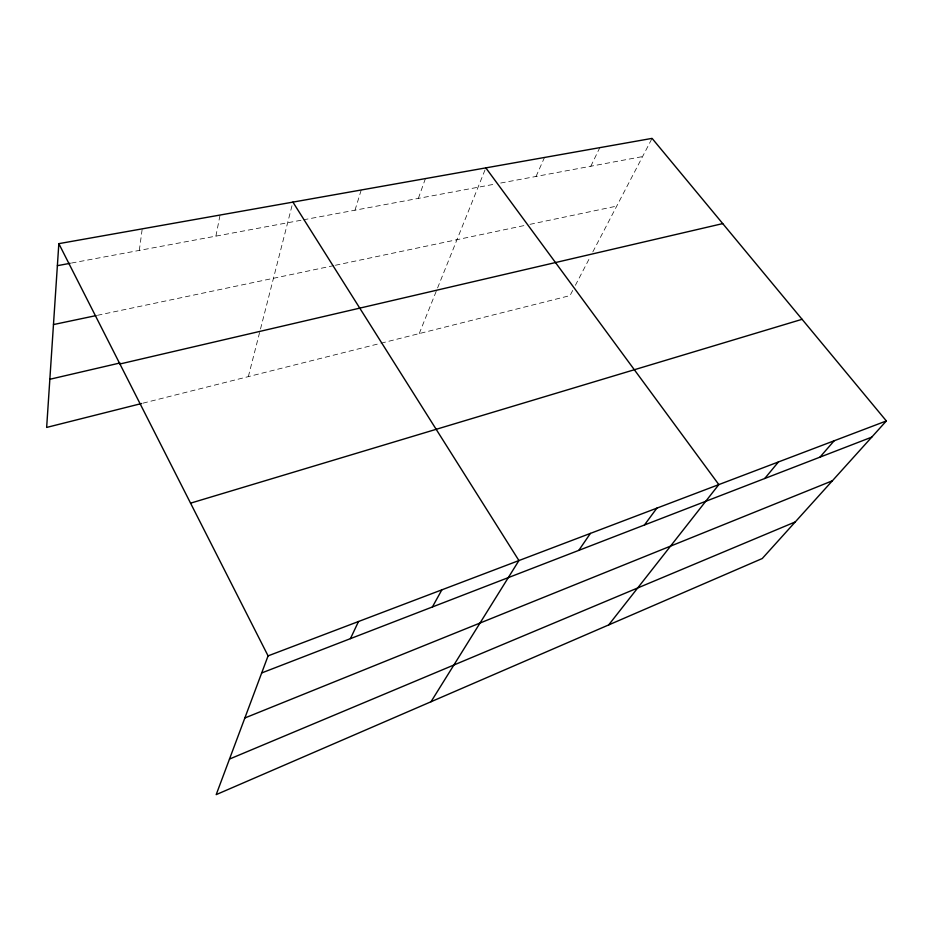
<?xml version="1.0" encoding="UTF-8"?>
<svg xmlns="http://www.w3.org/2000/svg" width="933" height="933" viewBox="0 0 933 933"><rect width="100%" height="100%" fill="white"/><g stroke="black" fill="none" stroke-linecap="round" stroke-linejoin="round"><path stroke-width="0.7" stroke-dasharray="4.67 3.5" d="M139.309 250.406L142.224 228.853M215.896 236.131L220.071 215.045M248.341 376.629L260.144 330.399M260.505 328.987L292.915 202.111M354.995 210.193L361.234 189.994M418.357 198.391L425.413 178.6M419.232 333.582L436.504 290.618M437.589 287.935L485.836 167.87M536.055 176.442L544.499 157.467M590.811 166.237L599.814 147.647M572.699 290.466L570.016 295.598L380.477 343.344M575.381 285.323L590.123 257.076M592.805 251.945L652.074 138.376M142.971 403.161L379.09 343.694M97.452 315.307L333.979 265.567M335.39 265.264L524.369 225.518M529.967 224.34L616.725 206.1M71.503 263.048L301.977 220.083M303.412 219.815L495.026 184.093M500.683 183.043L642.569 156.581"/><path stroke-width="1.4" d="M58.837 243.653L268.074 655.876L216.199 794.624L762.249 558.529L886.35 420.946L652.074 138.376L58.837 243.653L46.65 427.431L141.571 403.522M350.446 638.639L358.505 621.506M432.399 606.951L441.857 589.843M430.999 701.756L518.923 560.558L292.915 202.111M578.798 550.365L590.402 533.396M644.435 524.999L656.867 508.147M608.678 624.935L718.83 484.6L485.836 167.87M764.733 478.501L778.437 461.952M819.955 457.147L834.149 440.784M229.495 759.065L795.289 521.909M244.854 717.978L832.376 480.787M261.683 672.95L871.76 437.134M268.074 655.876L886.35 420.946M190.554 503.167L802.088 319.308M49.846 379.276L120.019 362.972M119.914 363.987L722.737 223.605M53.473 324.567L96.029 315.611M57.38 265.683L70.092 263.316"/></g></svg>
